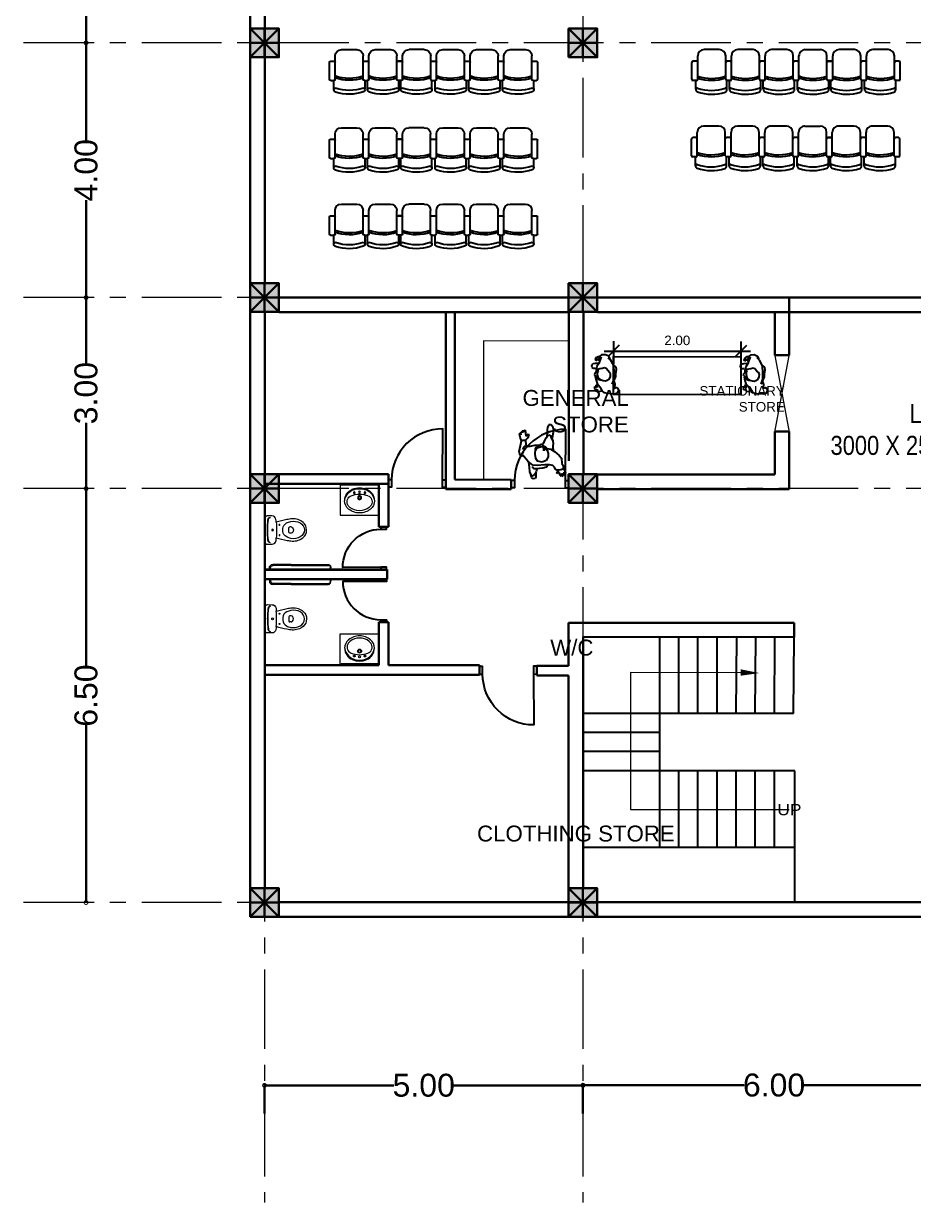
# Model space of a CAD drawing. Header units: metres. Extents: x 319894 to 3389272, y 120 to 6136017.
# Drawn here: x 321625.95 to 321639.92, y 3068002.74 to 3068021.26 of the extents above; entities that cross this region are included whole.
import ezdxf

# ---------------------------------------------------------------- set-up
doc = ezdxf.new("R2010")
doc.units = ezdxf.units.M
doc.header["$MEASUREMENT"] = 0
for name, pattern in [('CENTER', [2, 1.25, -0.25, 0.25, -0.25]), ('HIDDEN', [0.375, 0.25, -0.125]), ('RAYITAS', [0.375, 0.25, -0.125])]:
    doc.linetypes.add(name, pattern=pattern)
doc.layers.get('Defpoints').update_dxf_attribs({"color": 254})
for name, color, linetype in [('A-TEXT', 7, 'Continuous'), ('door_cad-block.com', 7, 'Continuous'), ('OP-MOB-MOVIL', 8, 'Continuous'), ('S-DIM', 7, 'Continuous'), ('steps', 23, 'Continuous'), ('TEXT', 255, 'Continuous')]:
    doc.layers.add(name, color=color, linetype=linetype)
for name, color, linetype, lineweight in [('a_MUEBLE ART', 4, 'Continuous', 5), ('centerline', 255, 'HIDDEN', 5), ('column', 50, 'Continuous', 30), ('Fixtures', 31, 'Continuous', 20), ('FURNITURE P 1 200', 255, 'Continuous', 13), ('hatch', 252, 'Continuous', 15), ('Stairs', 31, 'Continuous', 20), ('wall', 4, 'Continuous', 30)]:
    doc.layers.add(name, color=color, linetype=linetype, lineweight=lineweight)
doc.layers.add('L00', color=7, linetype='Continuous', lineweight=0, true_color=0x636363)
doc.layers.add('Stupa', color=2, linetype='Continuous', lineweight=13, plot=False)
doc.styles.add('Estilo_Generado_3', font='arial.ttf', dxfattribs={"width": 1.1})
doc.styles.get("Standard").update_dxf_attribs({"font": 'arial.ttf'})
doc.styles.add('TEXTS', font='swissl.ttf')
doc.dimstyles.new('DIMTEXT', dxfattribs={"dimscale": 0.4, "dimtxt": 0.9, "dimasz": 0.3, "dimexe": 0.05, "dimexo": 0.05, "dimgap": 0.05, "dimtad": 0, "dimzin": 1, "dimdsep": 46, "dimtxsty": 'TEXTS', "dimblk": 'DOTSMALL', "dimcen": 0.1, "dimclrd": 256, "dimclre": 6, "dimclrt": 3, "dimadec": 0, "dimazin": 0, "dimtfac": 0.15, "dimtix": 1, "dimtofl": 0, "dimtmove": 1, "dimatfit": 3, "dimldrblk": 'OPEN', "dimfxl": 1, "dimtolj": 1, "dimtzin": 0, "dimarcsym": 0})
doc.dimstyles.get("Standard").update_dxf_attribs({"dimtxt": 0.2, "dimasz": 0.18, "dimexe": 0.2, "dimexo": 0.2, "dimgap": 0.09, "dimtad": 1, "dimzin": 0, "dimdsep": 46, "dimtxsty": 'Standard', "dimblk": 'OBLIQUE', "dimcen": 0.09, "dimdle": 0.15, "dimclrt": 7, "dimadec": 0, "dimazin": 0, "dimtfac": 1, "dimtofl": 0, "dimtmove": 0, "dimatfit": 3, "dimfxl": 0.3, "dimfxlon": 1, "dimtfillclr": 2, "dimtolj": 1, "dimtzin": 0, "dimarcsym": 0})

# ---------------------------------------------------------------- blocks, each defined once
blk = doc.blocks.new('R87')
at = {"color": 0, "linetype": 'ByBlock'}
for p, q in [((-258, 779), (-289, 729)), ((-289, 729), (-275, 693)), ((-201, 798), (-258, 779)), ((-64, 789), (-201, 798)), ((20, 770), (-64, 789)), ((54, 748), (20, 770)), ((85, 686), (54, 748)), ((68, 748), (133, 755)), ((133, 755), (143, 738)), ((143, 738), (133, 724)), ((133, 724), (167, 722)), ((167, 722), (172, 712)), ((-275, 693), (-246, 674)), ((-246, 674), (-191, 690)), ((-191, 530), (-225, 450)), ((-205, 669), (-210, 604)), ((-210, 604), (-193, 546)), ((-191, 690), (-205, 669)), ((-191, 501), (-193, 369)), ((-155, 602), (-191, 501)), ((-96, 497), (-117, 448)), ((-50, 526), (-96, 497)), ((-16, 536), (-50, 526)), ((28, 528), (-16, 536)), ((52, 522), (28, 528)), ((91, 518), (52, 522)), ((129, 482), (80, 515)), ((95, 654), (85, 686)), ((130, 500), (91, 518)), ((121, 628), (95, 654)), ((155, 590), (121, 628)), ((169, 654), (129, 652)), ((129, 652), (141, 635)), ((143, 441), (129, 482)), ((156, 483), (130, 500)), ((141, 635), (169, 633)), ((172, 621), (148, 614)), ((174, 520), (155, 590)), ((168, 454), (156, 483)), ((172, 712), (165, 710)), ((165, 710), (201, 702)), ((203, 654), (169, 654)), ((169, 633), (172, 621)), ((189, 448), (174, 520)), ((201, 695), (189, 681)), ((189, 681), (208, 671)), ((201, 702), (201, 695)), ((208, 671), (203, 654)), ((-227, 381), (-239, 309)), ((-239, 309), (-232, 258)), ((-232, 258), (-186, 218)), ((-225, 450), (-227, 381)), ((-193, 369), (-186, 227)), ((-117, 448), (-122, 396)), ((-122, 396), (-101, 365)), ((-101, 365), (-73, 334)), ((-73, 334), (-33, 289)), ((-33, 289), (1, 274)), ((1, 274), (49, 285)), ((49, 285), (95, 295)), ((95, 295), (140, 303)), ((114, 182), (155, 246)), ((124, 333), (143, 359)), ((136, 328), (124, 333)), ((143, 316), (136, 328)), ((136, 302), (143, 316)), ((140, 303), (164, 326)), ((148, 390), (143, 441)), ((143, 359), (148, 390)), ((155, 246), (172, 328)), ((164, 326), (176, 356)), ((174, 441), (168, 454)), ((172, 328), (181, 378)), ((181, 433), (174, 441)), ((176, 356), (182, 376)), ((203, 422), (181, 433)), ((182, 376), (195, 391)), ((184, 285), (225, 287)), ((195, 391), (206, 399)), ((209, 409), (203, 422)), ((206, 399), (209, 409)), ((225, 287), (251, 266)), ((251, 266), (261, 237)), ((-186, 227), (-124, 112)), ((-124, 112), (-76, 67)), ((-116, 93), (-88, 38)), ((-88, 38), (-20, 7)), ((-20, 7), (59, 9)), ((59, 9), (97, 35)), ((66, 47), (114, 182)), ((126, 40), (90, 33)), ((97, 35), (114, 88)), ((124, 107), (105, 131)), ((114, 88), (124, 107)), ((148, 55), (126, 40)), ((129, 98), (148, 107)), ((193, 179), (131, 174)), ((148, 107), (153, 122)), ((150, 71), (148, 55)), ((172, 88), (150, 71)), ((153, 122), (177, 122)), ((157, 71), (181, 71)), ((189, 105), (172, 88)), ((181, 98), (174, 98)), ((177, 122), (189, 105)), ((181, 71), (181, 98)), ((229, 182), (193, 179)), ((251, 201), (229, 182)), ((261, 237), (251, 201))]:
    blk.add_line(p, q, dxfattribs=at)
blk = doc.blocks.new('_Oblique')
at = {"color": 0, "linetype": 'ByBlock', "lineweight": -2}
blk.add_line((-0.5, -0.5), (0.5, 0.5), dxfattribs=at)
blk = doc.blocks.new('*D839')
at = {"layer": 'Defpoints', "color": 0, "transparency": 16777216}
for p in [(321647.639, 3067899.756), (321649.639, 3067899.752), (321649.639, 3067899.401)]:
    blk.add_point(p, dxfattribs=at)
at = {"layer": 'S-DIM', "color": 0, "lineweight": -2, "transparency": 16777216}
for p, q in [((321647.639, 3067899.556), (321647.639, 3067899.201)), ((321649.639, 3067899.552), (321649.639, 3067899.201)), ((321647.489, 3067899.401), (321649.789, 3067899.401))]:
    blk.add_line(p, q, dxfattribs=at)
at = {"layer": 'S-DIM', "color": 0, "lineweight": -2, "transparency": 16777216, "xscale": 0.18, "yscale": 0.18, "zscale": 0.18, "rotation": 180}
blk.add_blockref('_Oblique', (321647.639, 3067899.401), dxfattribs=at)
at = {"layer": 'S-DIM', "color": 0, "lineweight": -2, "transparency": 16777216, "xscale": 0.18, "yscale": 0.18, "zscale": 0.18}
blk.add_blockref('_Oblique', (321649.639, 3067899.401), dxfattribs=at)
at = {"layer": 'S-DIM', "color": 7, "transparency": 16777216, "insert": (321648.639, 3067899.567), "char_height": 0.15, "attachment_point": 5}
blk.add_mtext('\\A1;2.00', dxfattribs=at)
blk = doc.blocks.new('*U950')
at = {"color": 0, "linetype": 'ByBlock', "ltscale": 10}
blk.add_lwpolyline([(-50, 0), (-50, 800, 0.414214), (-850, 0)], format="xyb", dxfattribs=at)
at = {"color": 0}
for points in [[(-900, 0), (-850, 0), (-850, -121), (-900, -121)], [(-50, 0), (0, 0), (0, -121), (-50, -121)]]:
    blk.add_lwpolyline(points, close=True, dxfattribs=at)
blk = doc.blocks.new('ca_ba_wc057')
at = {"layer": 'a_MUEBLE ART', "color": 8}
for p, q in [((0, -4), (-1.1, -4)), ((0, -4), (1.1, -4)), ((-4.8, -41.3), (-4.8, -39.3)), ((4.8, -41.3), (4.8, -39.3))]:
    blk.add_line(p, q, dxfattribs=at)
at = {"layer": 'a_MUEBLE ART'}
blk.add_lwpolyline([(-16.3, -34.8, -0.017322), (-12.2, -18, -0.007818), (-16.6, -17.5, -0.379899), (-22.2, -11.2), (-22.2, -4, -0.414214), (-18.2, 0), (0, 0), (18.2, 0, -0.414214), (22.2, -4), (22.2, -11.2, -0.379899), (16.6, -17.5, -0.007818), (12.2, -18, -0.017322), (16.3, -34.8, -0.034533), (17.5, -43, -0.180901), (11.8, -60.3, -0.210568), (0, -65.5, -0.210568), (-11.8, -60.3, -0.180901), (-17.5, -43, -0.034533)], format="xyb", close=True, dxfattribs=at)
at = {"layer": 'a_MUEBLE ART', "color": 8}
for centre, radius in [((0, -12.2), 1.35), ((0, -12.2), 1.35), ((-8, -23), 0.75), ((8, -23), 0.75)]:
    blk.add_circle(centre, radius, dxfattribs=at)
for centre, radius, start, end in [((-16, -8.9), 4, 96.2719, 180), ((-16, -9.6), 4, 96.2141, 169.7572), ((0, -154), 149.3, 90, 96.3306), ((0, -154), 150, 90, 96.2719), ((0, -154), 150, 83.7281, 90), ((0, -154), 149.3, 83.6694, 90), ((16, -8.9), 4, 0, 83.7281), ((16, -9.6), 4, 10.2428, 83.7859), ((-3.3, -39.3), 1.5, 96.6492, 180), ((-1.8, -41.3), 3, 180, 233.1301), ((0, -38.9), 6, 233.1301, 270), ((0, -67.6), 30, 90, 96.6492), ((0, -67.6), 30, 83.3508, 90), ((0, -38.9), 6, 270, 306.8699), ((3.3, -39.3), 1.5, 0, 83.3508), ((1.8, -41.3), 3, 306.8699, 0)]:
    blk.add_arc(centre, radius, start, end, dxfattribs=at)
at = {"layer": 'a_MUEBLE ART'}
for centre, radius, start, end in [((0, 121.9), 140.4, 264.9986, 270), ((0, 121.9), 140.4, 270, 275.0014), ((11.2, -45.8), 25, 152.5973, 168.3805), ((-0.7, -39.6), 11.6, 96.2419, 152.5973), ((0, -46), 18, 90, 96.2419), ((0, -46), 18, 83.7581, 90), ((0.7, -39.6), 11.6, 27.4027, 83.7581), ((-11.2, -45.8), 25, 11.6195, 27.4027), ((7.9, -45.1), 21.6, 168.3805, 209.1161), ((-7.9, -45.1), 21.6, 330.8839, 11.6195), ((0, -49.5), 12.6, 209.1161, 270), ((0, -49.5), 12.6, 270, 330.8839)]:
    blk.add_arc(centre, radius, start, end, dxfattribs=at)
blk = doc.blocks.new('WC')
at = {"layer": 'a_MUEBLE ART', "color": 8}
for p, q in [((321694.422, 3067998.033), (321693.847, 3067998.033)), ((321693.847, 3067998.012), (321693.847, 3067998.033)), ((321694.422, 3067998.011), (321694.422, 3067998.033))]:
    blk.add_line(p, q, dxfattribs=at)
at = {"layer": 'a_MUEBLE ART'}
blk.add_lwpolyline([(321693.834, 3067998.012), (321693.834, 3067998.504), (321694.439, 3067998.504), (321694.438, 3067998.011)], close=True, dxfattribs=at)
at = {"layer": 'a_MUEBLE ART', "color": 8, "linetype": 'RAYITAS'}
for centre in [(321694.053, 3067998.154), (321694.22, 3067998.154)]:
    blk.add_circle(centre, 0.0125, dxfattribs=at)
at = {"layer": 'a_MUEBLE ART', "color": 8}
for centre, radius in [((321694.136, 3067998.232), 0.0313), ((321694.136, 3067998.232), 0.0192), ((321694.136, 3067998.143), 0.0146)]:
    blk.add_circle(centre, radius, dxfattribs=at)
at = {"layer": 'a_MUEBLE ART'}
for centre, radius, start, end in [((321694.116, 3067998.308), 0.215, 187.4772, 187.4772), ((321694.157, 3067998.308), 0.215, 352.4866, 352.4866), ((321694.069, 3067998.28), 0.167, 129.0648, 179.9819), ((321694.041, 3067998.295), 0.101, 152.9129, 249.6234), ((321694.069, 3067998.28), 0.134, 129.0648, 152.9129), ((321694.136, 3067998.198), 0.273, 89.9819, 129.0648), ((321694.136, 3067998.198), 0.24, 89.9819, 129.0648), ((321694.136, 3067998.198), 0.273, 50.899, 89.9819), ((321694.136, 3067998.198), 0.24, 50.899, 89.9819), ((321694.232, 3067998.295), 0.101, 290.3404, 27.0509), ((321694.203, 3067998.28), 0.134, 27.0509, 50.899), ((321694.203, 3067998.28), 0.167, 359.9819, 50.899), ((321694.099, 3067998.28), 0.196, 179.9819, 247.2675), ((321694.116, 3067998.308), 0.215, 190.9787, 247.8026), ((321694.136, 3067998.552), 0.376, 249.6234, 269.9819), ((321694.136, 3067998.552), 0.376, 269.9819, 290.3404), ((321694.157, 3067998.308), 0.215, 292.1612, 348.9852), ((321694.174, 3067998.28), 0.196, 292.6963, 359.9819), ((321694.136, 3067998.37), 0.294, 247.2675, 269.9819), ((321694.136, 3067998.37), 0.28, 248.7287, 269.9819), ((321694.136, 3067998.37), 0.28, 269.9819, 291.2352), ((321694.136, 3067998.37), 0.294, 269.9819, 292.6963)]:
    blk.add_arc(centre, radius, start, end, dxfattribs=at)
at = {"layer": 'FURNITURE P 1 200'}
for p, q in [((321692.748, 3067999.362), (321692.71, 3067999.362)), ((321692.71, 3067999.362), (321692.71, 3067999.357)), ((321692.71, 3067999.357), (321692.748, 3067999.357)), ((321692.72, 3067999.357), (321692.72, 3067999.334)), ((321692.738, 3067999.357), (321692.739, 3067999.334)), ((321692.748, 3067999.357), (321692.748, 3067999.362)), ((321693.063, 3067999.296), (321692.776, 3067999.297)), ((321693.063, 3067999.278), (321692.776, 3067999.278)), ((321693.063, 3067999.296), (321693.65, 3067999.297)), ((321693.063, 3067999.278), (321693.65, 3067999.278)), ((321693.676, 3067999.357), (321693.676, 3067999.334)), ((321693.678, 3067999.362), (321693.685, 3067999.362)), ((321693.678, 3067999.357), (321693.678, 3067999.362)), ((321693.685, 3067999.357), (321693.678, 3067999.357)), ((321693.685, 3067999.362), (321693.685, 3067999.357)), ((321693.687, 3067999.357), (321693.687, 3067999.334))]:
    blk.add_line(p, q, dxfattribs=at)
for centre, radius, start, end in [((321692.776, 3067999.334), 0.0561, 180.1975, 270.1975), ((321692.776, 3067999.334), 0.0374, 180.1975, 270.1975), ((321693.65, 3067999.334), 0.0374, 269.8025, 359.8025), ((321693.644, 3067999.315), 0.0372, 278.801, 30.8499)]:
    blk.add_arc(centre, radius, start, end, dxfattribs=at)
at = {"layer": 'wall'}
for p, q in [((321694.569, 3067999.512), (321692.649, 3067999.512)), ((321694.569, 3067999.512), (321694.569, 3067999.362)), ((321692.649, 3067999.439), (321692.649, 3067998.012)), ((321692.649, 3067999.362), (321694.569, 3067999.362)), ((321694.439, 3067998.689), (321694.589, 3067998.689)), ((321694.439, 3067998.689), (321694.439, 3067998.011)), ((321694.589, 3067998.689), (321694.589, 3067998.011)), ((321692.649, 3067998.012), (321694.439, 3067998.012))]:
    blk.add_line(p, q, dxfattribs=at)
at = {"xscale": 0.009999999999999998, "yscale": 0.009999999999999998, "zscale": 0.009999999999999998, "rotation": 89.75130497680318}
blk.add_blockref('ca_ba_wc057', (321692.649, 3067998.74), dxfattribs=at)
at = {"layer": 'door_cad-block.com', "xscale": 0.0007481485115570036, "yscale": 0.0007481485115570036, "zscale": 0.0007481485115570036, "rotation": 89.75130448807185}
blk.add_blockref('*U950', (321694.471, 3067999.362), dxfattribs=at)
blk = doc.blocks.new('R94')
at = {"color": 0, "linetype": 'ByBlock'}
for p, q in [((-390, 974), (-401, 963)), ((-401, 963), (-374, 941)), ((-331, 955), (-390, 974)), ((-458, 914), (-467, 898)), ((-467, 898), (-401, 887)), ((-393, 917), (-458, 914)), ((-401, 887), (-448, 882)), ((-448, 882), (-448, 865)), ((-448, 865), (-385, 852)), ((-431, 947), (-442, 933)), ((-442, 933), (-393, 917)), ((-374, 941), (-431, 947)), ((-380, 833), (-401, 814)), ((-401, 814), (-396, 797)), ((-396, 797), (-366, 803)), ((-385, 852), (-380, 833)), ((-366, 803), (-328, 835)), ((-328, 835), (-336, 797)), ((-336, 797), (-317, 770)), ((-306, 922), (-331, 955)), ((-325, 835), (-323, 879)), ((-323, 879), (-306, 920)), ((-317, 770), (-274, 746)), ((-238, 928), (-306, 922)), ((-274, 746), (-241, 716)), ((-195, 895), (-238, 928)), ((-92, 890), (-195, 895)), ((-37, 846), (-92, 890)), ((44, 746), (-37, 846)), ((93, 673), (44, 746)), ((148, 713), (63, 724)), ((300, 702), (474, 732)), ((474, 732), (536, 719)), ((-295, 512), (-298, 439)), ((-274, 586), (-295, 512)), ((-233, 621), (-274, 586)), ((-241, 716), (-227, 645)), ((-227, 550), (-241, 393)), ((-227, 645), (-227, 550)), ((-140, 579), (-169, 499)), ((-169, 499), (-150, 400)), ((-59, 616), (-140, 579)), ((6, 616), (-59, 616)), ((77, 602), (6, 616)), ((93, 537), (62, 534)), ((62, 534), (107, 529)), ((70, 599), (104, 575)), ((141, 568), (77, 602)), ((107, 599), (93, 673)), ((107, 550), (93, 537)), ((104, 575), (107, 550)), ((107, 529), (137, 515)), ((137, 515), (145, 491)), ((145, 491), (137, 461)), ((167, 508), (141, 568)), ((172, 711), (148, 713)), ((192, 500), (167, 508)), ((196, 719), (172, 711)), ((206, 485), (192, 500)), ((273, 713), (196, 719)), ((196, 507), (199, 518)), ((196, 467), (206, 485)), ((199, 518), (259, 545)), ((259, 545), (327, 575)), ((324, 683), (273, 713)), ((370, 664), (324, 683)), ((327, 575), (362, 607)), ((427, 602), (357, 591)), ((362, 607), (384, 632)), ((384, 632), (370, 664)), ((487, 599), (427, 602)), ((542, 607), (487, 599)), ((536, 719), (588, 681)), ((588, 632), (542, 607)), ((588, 681), (588, 632)), ((-502, 352), (-510, 314)), ((-510, 314), (-486, 279)), ((-469, 369), (-502, 352)), ((-486, 279), (-428, 263)), ((-390, 366), (-469, 369)), ((-418, 344), (-456, 312)), ((-456, 312), (-431, 271)), ((-431, 271), (-371, 246)), ((-369, 374), (-418, 344)), ((-371, 246), (-276, 241)), ((-306, 390), (-369, 374)), ((-298, 439), (-306, 385)), ((-306, 385), (-306, 325)), ((-306, 325), (-265, 292)), ((-276, 241), (-170, 225)), ((-241, 393), (-230, 306)), ((-230, 306), (-149, 203)), ((-150, 400), (-98, 365)), ((-98, 365), (-5, 352)), ((-5, 352), (99, 363)), ((107, 379), (77, 363)), ((99, 363), (151, 391)), ((123, 417), (107, 379)), ((137, 461), (123, 417)), ((151, 391), (162, 437)), ((158, 249), (175, 344)), ((158, 173), (158, 249)), ((162, 437), (168, 454)), ((168, 454), (196, 467)), ((175, 344), (184, 454)), ((-149, 203), (-29, 105)), ((-51, 111), (-32, 51)), ((-29, 105), (-51, 111)), ((-32, 51), (47, 29)), ((47, 29), (169, 56)), ((148, 130), (90, 94)), ((158, 176), (148, 130)), ((251, 159), (158, 173)), ((169, 56), (264, 78)), ((281, 157), (251, 159)), ((256, 75), (278, 102)), ((264, 78), (338, 51)), ((278, 102), (281, 149)), ((327, 203), (281, 157)), ((395, 227), (327, 203)), ((338, 51), (406, 37)), ((359, 165), (376, 181)), ((479, 151), (359, 165)), ((376, 181), (408, 208)), ((387, 64), (444, 70)), ((422, 56), (387, 64)), ((408, 208), (395, 227)), ((406, 37), (422, 56)), ((430, 92), (471, 97)), ((449, 89), (430, 92)), ((441, 127), (479, 135)), ((476, 119), (441, 127)), ((444, 70), (449, 89)), ((471, 97), (476, 119)), ((479, 135), (479, 151))]:
    blk.add_line(p, q, dxfattribs=at)
blk = doc.blocks.new('_DotSmall')
at = {"color": 0, "linetype": 'ByBlock', "const_width": 0.5}
blk.add_lwpolyline([(-0.0625, 0, 1), (0.0625, 0, 1)], format="xyb", close=True, dxfattribs=at)
blk = doc.blocks.new('*D893')
at = {"layer": 'Defpoints', "color": 0, "transparency": 16777216}
for p in [(322186.948, 3068077.066), (322186.948, 3068073.066), (322186.948, 3068073.066)]:
    blk.add_point(p, dxfattribs=at)
at = {"layer": 'S-DIM', "lineweight": -2, "transparency": 16777216}
for p, q in [((322186.948, 3068077.066), (322186.948, 3068075.534)), ((322186.948, 3068073.066), (322186.948, 3068074.598))]:
    blk.add_line(p, q, dxfattribs=at)
at = {"layer": 'S-DIM', "color": 6, "lineweight": -2, "transparency": 16777216}
for p, q in [((322186.968, 3068077.066), (322186.968, 3068077.066)), ((322186.968, 3068073.066), (322186.968, 3068073.066))]:
    blk.add_line(p, q, dxfattribs=at)
at = {"layer": 'S-DIM', "lineweight": -2, "transparency": 16777216, "xscale": 0.12, "yscale": 0.12, "zscale": 0.12}
for p, rotation in [((322186.948, 3068077.066), 90), ((322186.948, 3068073.066), 270)]:
    blk.add_blockref('_DotSmall', p, dxfattribs=dict(at, rotation=rotation))
at = {"layer": 'S-DIM', "color": 3, "transparency": 16777216, "insert": (322186.948, 3068075.066), "char_height": 0.36, "attachment_point": 5, "rotation": 90, "style": 'TEXTS'}
blk.add_mtext('\\A1;4.00', dxfattribs=at)
blk = doc.blocks.new('_Open')
at = {"color": 0, "linetype": 'ByBlock', "lineweight": -2}
for p, q in [((-1, 0.17), (0, 0)), ((-1, -0.17), (0, 0)), ((0, 0), (-1, 0))]:
    blk.add_line(p, q, dxfattribs=at)
blk = doc.blocks.new('*D894')
at = {"layer": 'Defpoints', "color": 0, "transparency": 16777216}
for p in [(322186.948, 3068073.066), (322186.948, 3068069.066), (322186.948, 3068069.066)]:
    blk.add_point(p, dxfattribs=at)
at = {"layer": 'S-DIM', "lineweight": -2, "transparency": 16777216}
for p, q in [((322186.948, 3068073.066), (322186.948, 3068071.534)), ((322186.948, 3068069.066), (322186.948, 3068070.598))]:
    blk.add_line(p, q, dxfattribs=at)
at = {"layer": 'S-DIM', "color": 6, "lineweight": -2, "transparency": 16777216}
for p, q in [((322186.968, 3068073.066), (322186.968, 3068073.066)), ((322186.968, 3068069.066), (322186.968, 3068069.066))]:
    blk.add_line(p, q, dxfattribs=at)
at = {"layer": 'S-DIM', "lineweight": -2, "transparency": 16777216, "xscale": 0.12, "yscale": 0.12, "zscale": 0.12}
for p, rotation in [((322186.948, 3068073.066), 90), ((322186.948, 3068069.066), 270)]:
    blk.add_blockref('_DotSmall', p, dxfattribs=dict(at, rotation=rotation))
at = {"layer": 'S-DIM', "color": 3, "transparency": 16777216, "insert": (322186.948, 3068071.066), "char_height": 0.36, "attachment_point": 5, "rotation": 90, "style": 'TEXTS'}
blk.add_mtext('\\A1;4.00', dxfattribs=at)
blk = doc.blocks.new('*D895')
at = {"layer": 'Defpoints', "color": 0, "transparency": 16777216}
for p in [(322186.948, 3068069.066), (322186.948, 3068066.066), (322186.948, 3068066.066)]:
    blk.add_point(p, dxfattribs=at)
at = {"layer": 'S-DIM', "lineweight": -2, "transparency": 16777216}
for p, q in [((322186.948, 3068069.066), (322186.948, 3068068.034)), ((322186.948, 3068066.066), (322186.948, 3068067.097))]:
    blk.add_line(p, q, dxfattribs=at)
at = {"layer": 'S-DIM', "color": 6, "lineweight": -2, "transparency": 16777216}
for p, q in [((322186.968, 3068069.066), (322186.968, 3068069.066)), ((322186.968, 3068066.066), (322186.968, 3068066.066))]:
    blk.add_line(p, q, dxfattribs=at)
at = {"layer": 'S-DIM', "lineweight": -2, "transparency": 16777216, "xscale": 0.12, "yscale": 0.12, "zscale": 0.12}
for p, rotation in [((322186.948, 3068069.066), 90), ((322186.948, 3068066.066), 270)]:
    blk.add_blockref('_DotSmall', p, dxfattribs=dict(at, rotation=rotation))
at = {"layer": 'S-DIM', "color": 3, "transparency": 16777216, "insert": (322186.948, 3068067.566), "char_height": 0.36, "attachment_point": 5, "rotation": 90, "style": 'TEXTS'}
blk.add_mtext('\\A1;3.00', dxfattribs=at)
blk = doc.blocks.new('*D896')
at = {"layer": 'Defpoints', "color": 0, "transparency": 16777216}
for p in [(322186.948, 3068066.066), (322186.948, 3068059.566), (322186.948, 3068059.566)]:
    blk.add_point(p, dxfattribs=at)
at = {"layer": 'S-DIM', "lineweight": -2, "transparency": 16777216}
for p, q in [((322186.948, 3068066.066), (322186.948, 3068063.283)), ((322186.948, 3068059.566), (322186.948, 3068062.349))]:
    blk.add_line(p, q, dxfattribs=at)
at = {"layer": 'S-DIM', "color": 6, "lineweight": -2, "transparency": 16777216}
for p, q in [((322186.968, 3068066.066), (322186.968, 3068066.066)), ((322186.968, 3068059.566), (322186.968, 3068059.566))]:
    blk.add_line(p, q, dxfattribs=at)
at = {"layer": 'S-DIM', "lineweight": -2, "transparency": 16777216, "xscale": 0.12, "yscale": 0.12, "zscale": 0.12}
for p, rotation in [((322186.948, 3068066.066), 90), ((322186.948, 3068059.566), 270)]:
    blk.add_blockref('_DotSmall', p, dxfattribs=dict(at, rotation=rotation))
at = {"layer": 'S-DIM', "color": 3, "transparency": 16777216, "insert": (322186.948, 3068062.816), "char_height": 0.36, "attachment_point": 5, "rotation": 90, "style": 'TEXTS'}
blk.add_mtext('\\A1;6.50', dxfattribs=at)
blk = doc.blocks.new('*D897')
at = {"layer": 'Defpoints', "color": 0, "transparency": 16777216}
for p in [(322194.75, 3068056.695), (322189.75, 3068056.233), (322194.75, 3068056.233)]:
    blk.add_point(p, dxfattribs=at)
at = {"layer": 'S-DIM', "color": 6, "lineweight": -2, "transparency": 16777216}
for p, q in [((322189.75, 3068056.253), (322189.75, 3068056.715)), ((322194.75, 3068056.253), (322194.75, 3068056.715))]:
    blk.add_line(p, q, dxfattribs=at)
at = {"layer": 'S-DIM', "lineweight": -2, "transparency": 16777216}
for p, q in [((322189.75, 3068056.695), (322191.782, 3068056.695)), ((322194.75, 3068056.695), (322192.718, 3068056.695))]:
    blk.add_line(p, q, dxfattribs=at)
at = {"layer": 'S-DIM', "lineweight": -2, "transparency": 16777216, "xscale": 0.12, "yscale": 0.12, "zscale": 0.12, "rotation": 180}
blk.add_blockref('_DotSmall', (322189.75, 3068056.695), dxfattribs=at)
at = {"layer": 'S-DIM', "lineweight": -2, "transparency": 16777216, "xscale": 0.12, "yscale": 0.12, "zscale": 0.12}
blk.add_blockref('_DotSmall', (322194.75, 3068056.695), dxfattribs=at)
at = {"layer": 'S-DIM', "color": 3, "transparency": 16777216, "insert": (322192.25, 3068056.695), "char_height": 0.36, "attachment_point": 5, "style": 'TEXTS'}
blk.add_mtext('\\A1;5.00', dxfattribs=at)
blk = doc.blocks.new('*D901')
at = {"layer": 'Defpoints', "color": 0, "transparency": 16777216}
for p in [(322200.75, 3068056.698), (322200.75, 3068056.698), (322194.75, 3068056.233)]:
    blk.add_point(p, dxfattribs=at)
at = {"layer": 'S-DIM', "color": 6, "lineweight": -2, "transparency": 16777216}
blk.add_line((322194.75, 3068056.253), (322194.75, 3068056.718), dxfattribs=at)
at = {"layer": 'S-DIM', "lineweight": -2, "transparency": 16777216}
for p, q in [((322194.75, 3068056.698), (322197.283, 3068056.698)), ((322200.75, 3068056.698), (322198.217, 3068056.698))]:
    blk.add_line(p, q, dxfattribs=at)
at = {"layer": 'S-DIM', "lineweight": -2, "transparency": 16777216, "xscale": 0.12, "yscale": 0.12, "zscale": 0.12, "rotation": 180}
blk.add_blockref('_DotSmall', (322194.75, 3068056.698), dxfattribs=at)
at = {"layer": 'S-DIM', "lineweight": -2, "transparency": 16777216, "xscale": 0.12, "yscale": 0.12, "zscale": 0.12}
blk.add_blockref('_DotSmall', (322200.75, 3068056.698), dxfattribs=at)
at = {"layer": 'S-DIM', "color": 3, "transparency": 16777216, "insert": (322197.75, 3068056.698), "char_height": 0.36, "attachment_point": 5, "style": 'TEXTS'}
blk.add_mtext('\\A1;6.00', dxfattribs=at)
blk = doc.blocks.new('column')
at = {"layer": 'hatch'}
h = blk.add_hatch(color=256, dxfattribs=at)
h.dxf.hatch_style = 1
h.paths.add_polyline_path([(0, 0), (0.45, 0), (0.45, 0.45), (0, 0.45)])
at = {"layer": 'column'}
for p, q in [((0, 0.45), (0.45, 0)), ((0, 0), (0.45, 0.45)), ((0.225, 0.45), (0.225, 0)), ((0, 0.225), (0.45, 0.225))]:
    blk.add_line(p, q, dxfattribs=at)
blk.add_lwpolyline([(0, 0), (0.45, 0), (0.45, 0.45), (0, 0.45)], close=True, dxfattribs=at)
blk = doc.blocks.new('DF')
at = {"layer": 'OP-MOB-MOVIL'}
for p, q in [((11746.114, 5379.939), (11746.114, 5379.675)), ((11746.134, 5379.959), (11746.184, 5379.959)), ((11746.184, 5380.101), (11746.184, 5380.097)), ((11746.184, 5380.101), (11746.184, 5379.959)), ((11746.204, 5379.939), (11746.204, 5379.675)), ((11746.644, 5379.939), (11746.644, 5379.675)), ((11746.664, 5379.959), (11746.714, 5379.959)), ((11746.674, 5380.096), (11746.674, 5379.959)), ((11746.714, 5380.101), (11746.714, 5380.097)), ((11746.714, 5380.101), (11746.714, 5379.959)), ((11746.734, 5379.939), (11746.734, 5379.675)), ((11747.174, 5379.939), (11747.174, 5379.675)), ((11747.174, 5379.939), (11747.174, 5379.675)), ((11747.194, 5379.959), (11747.244, 5379.959)), ((11747.244, 5379.959), (11747.194, 5379.959)), ((11747.204, 5380.096), (11747.204, 5379.959)), ((11747.234, 5380.096), (11747.234, 5379.959)), ((11747.264, 5379.939), (11747.264, 5379.675)), ((11747.264, 5379.939), (11747.264, 5379.675)), ((11747.704, 5379.939), (11747.704, 5379.675)), ((11747.724, 5380.101), (11747.724, 5379.959)), ((11747.724, 5380.101), (11747.724, 5380.097)), ((11747.724, 5379.959), (11747.774, 5379.959)), ((11747.774, 5380.101), (11747.774, 5379.959)), ((11747.774, 5380.101), (11747.774, 5380.097)), ((11747.794, 5379.939), (11747.794, 5379.675)), ((11748.234, 5379.939), (11748.234, 5379.675)), ((11748.234, 5379.939), (11748.234, 5379.675)), ((11748.234, 5379.939), (11748.234, 5379.675)), ((11748.254, 5379.959), (11748.304, 5379.959)), ((11748.264, 5380.096), (11748.264, 5379.959)), ((11748.324, 5379.939), (11748.324, 5379.675)), ((11746.134, 5379.655), (11746.184, 5379.655)), ((11746.204, 5379.675), (11746.204, 5379.573)), ((11746.644, 5379.675), (11746.644, 5379.573)), ((11746.664, 5379.655), (11746.714, 5379.655)), ((11746.734, 5379.675), (11746.734, 5379.573)), ((11747.174, 5379.675), (11747.174, 5379.573)), ((11747.194, 5379.655), (11747.244, 5379.655)), ((11747.244, 5379.655), (11747.194, 5379.655)), ((11747.264, 5379.675), (11747.264, 5379.573)), ((11747.704, 5379.675), (11747.704, 5379.573)), ((11747.704, 5379.675), (11747.704, 5379.573)), ((11747.724, 5379.655), (11747.774, 5379.655)), ((11747.794, 5379.675), (11747.794, 5379.573)), ((11748.234, 5379.675), (11748.234, 5379.573)), ((11748.254, 5379.655), (11748.304, 5379.655)), ((11746.304, 5379.473), (11746.544, 5379.473)), ((11746.834, 5379.473), (11747.074, 5379.473)), ((11747.604, 5379.473), (11747.364, 5379.473)), ((11747.894, 5379.473), (11748.134, 5379.473))]:
    blk.add_line(p, q, dxfattribs=at)
for centre, radius, start, end in [((11746.224, 5380.101), 0.04, 108.1636, 180), ((11746.427, 5379.441), 0.673, 70.8939, 108.8226), ((11746.423, 5379.499), 0.674, 70.6024, 108.2712), ((11746.634, 5380.097), 0.04, 0, 71.8364), ((11746.754, 5380.101), 0.04, 108.1636, 180), ((11746.957, 5379.441), 0.673, 70.8939, 108.8226), ((11746.953, 5379.499), 0.674, 70.6024, 108.2712), ((11747.164, 5380.097), 0.04, 0, 71.8364), ((11747.274, 5380.097), 0.04, 108.1636, 180), ((11747.48, 5379.441), 0.673, 71.1774, 109.1061), ((11747.485, 5379.499), 0.674, 71.7288, 109.3976), ((11747.684, 5380.101), 0.04, 0, 71.8364), ((11747.814, 5380.101), 0.04, 108.1636, 180), ((11748.017, 5379.441), 0.673, 70.8939, 108.8226), ((11748.013, 5379.499), 0.674, 70.6024, 108.2712), ((11748.224, 5380.097), 0.04, 0, 71.8364), ((11746.134, 5379.939), 0.02, 90, 180), ((11746.204, 5380.097), 0.02, 180, 288.7061), ((11746.184, 5379.939), 0.02, 360, 90), ((11746.429, 5379.273), 0.682, 71.612, 109.2763), ((11746.664, 5379.939), 0.02, 90, 180), ((11746.654, 5380.096), 0.02, 252.154, 0), ((11746.734, 5380.097), 0.02, 180, 288.7061), ((11746.714, 5379.939), 0.02, 0, 90), ((11746.959, 5379.273), 0.682, 71.612, 109.2763), ((11747.194, 5379.939), 0.02, 90, 180), ((11747.194, 5379.939), 0.02, 90, 180), ((11747.184, 5380.096), 0.02, 252.154, 0), ((11747.254, 5380.096), 0.02, 180, 287.846), ((11747.244, 5379.939), 0.02, 0, 90), ((11747.244, 5379.939), 0.02, 0, 90), ((11747.479, 5379.273), 0.682, 70.7237, 108.388), ((11747.704, 5380.097), 0.02, 251.2939, 0), ((11747.724, 5379.939), 0.02, 90, 180), ((11747.794, 5380.097), 0.02, 180, 288.7061), ((11747.774, 5379.939), 0.02, 0, 90), ((11748.019, 5379.273), 0.682, 71.612, 109.2763), ((11748.254, 5379.939), 0.02, 90, 180), ((11748.244, 5380.096), 0.02, 252.154, 0), ((11748.304, 5379.939), 0.02, 0, 90), ((11746.429, 5379.243), 0.682, 71.612, 109.2763), ((11746.959, 5379.243), 0.682, 71.612, 109.2763), ((11747.479, 5379.243), 0.682, 70.7237, 108.388), ((11748.019, 5379.243), 0.682, 71.612, 109.2763), ((11746.134, 5379.675), 0.02, 180, 270), ((11746.184, 5379.675), 0.02, 270, 360), ((11746.304, 5379.573), 0.1, 180, 270), ((11746.544, 5379.573), 0.1, 270, 0), ((11746.664, 5379.675), 0.02, 180, 270), ((11746.714, 5379.675), 0.02, 270, 360), ((11746.834, 5379.573), 0.1, 180, 270), ((11747.074, 5379.573), 0.1, 270, 0), ((11747.194, 5379.675), 0.02, 180, 270), ((11747.194, 5379.675), 0.02, 180, 270), ((11747.244, 5379.675), 0.02, 270, 360), ((11747.244, 5379.675), 0.02, 270, 0), ((11747.364, 5379.573), 0.1, 180, 270), ((11747.604, 5379.573), 0.1, 270, 0), ((11747.724, 5379.675), 0.02, 180, 270), ((11747.774, 5379.675), 0.02, 270, 360), ((11747.894, 5379.573), 0.1, 180, 270), ((11748.134, 5379.573), 0.1, 270, 0), ((11748.254, 5379.675), 0.02, 180, 270), ((11748.304, 5379.675), 0.02, 270, 360)]:
    blk.add_arc(centre, radius, start, end, dxfattribs=at)
blk = doc.blocks.new('s1')
at = {"layer": 'OP-MOB-MOVIL'}
for p, q in [((1246.424, -858.104), (1246.424, -858.002)), ((1246.764, -857.902), (1246.524, -857.902)), ((1246.864, -858.104), (1246.864, -858.002)), ((1246.334, -858.368), (1246.334, -858.104)), ((1246.404, -858.084), (1246.354, -858.084)), ((1246.424, -858.368), (1246.424, -858.104)), ((1246.864, -858.368), (1246.864, -858.104)), ((1246.934, -858.084), (1246.884, -858.084)), ((1246.954, -858.368), (1246.954, -858.104)), ((1246.404, -858.388), (1246.354, -858.388)), ((1246.394, -858.525), (1246.394, -858.388)), ((1246.884, -858.53), (1246.884, -858.388)), ((1246.934, -858.388), (1246.884, -858.388)), ((1246.884, -858.53), (1246.884, -858.526))]:
    blk.add_line(p, q, dxfattribs=at)
for centre, radius, start, end in [((1246.524, -858.002), 0.1, 90, 180), ((1246.764, -858.002), 0.1, 0, 90), ((1246.354, -858.104), 0.02, 90, 180), ((1246.404, -858.104), 0.02, 0, 90), ((1246.884, -858.104), 0.02, 90, 180), ((1246.934, -858.104), 0.02, 0, 90), ((1246.354, -858.368), 0.02, 180, 270), ((1246.404, -858.368), 0.02, 270, 0), ((1246.639, -857.672), 0.682, 251.612, 289.2763), ((1246.639, -857.702), 0.682, 251.612, 289.2763), ((1246.884, -858.368), 0.02, 180, 270), ((1246.934, -858.368), 0.02, 270, 0), ((1246.414, -858.525), 0.02, 72.154, 180), ((1246.434, -858.526), 0.04, 180, 251.8364), ((1246.641, -857.87), 0.673, 250.8939, 288.8226), ((1246.645, -857.928), 0.674, 250.6024, 288.2712), ((1246.844, -858.53), 0.04, 288.1636, 0), ((1246.864, -858.526), 0.02, 0, 108.7061)]:
    blk.add_arc(centre, radius, start, end, dxfattribs=at)
blk = doc.blocks.new('STRE')
at = {"layer": 'steps'}
blk.add_lwpolyline([(321649.639, 3067899.312), (321649.639, 3067898.712), (321647.639, 3067898.717), (321647.639, 3067899.317)], close=True, dxfattribs=at)
at = {"xscale": 0.0007747039203470117, "yscale": 0.0007747039203470117, "zscale": 0.0007747039203470117, "rotation": 180.3259778437039}
for p in [(321647.496, 3067899.348), (321649.832, 3067899.344)]:
    blk.add_blockref('R87', p, dxfattribs=at)
at = {"layer": 'S-DIM'}
dim = blk.add_linear_dim(base=(321649.639, 3067899.401), p1=(321647.639, 3067899.756), p2=(321649.639, 3067899.752), dimstyle='Standard', dxfattribs=at)
dim.commit()
dim.dimension.update_dxf_attribs({"geometry": '*D839', "text_midpoint": (321648.639, 3067899.567)})
blk = doc.blocks.new('FINAL GRIDTOP FLOOR')
at = {"layer": 'centerline', "linetype": 'CENTER'}
for p, q in [((322189.75, 3068092.516), (322189.75, 3068054.857)), ((322194.75, 3068092.516), (322194.75, 3068054.857)), ((322233.073, 3068073.066), (322185.967, 3068073.066)), ((322233.073, 3068069.066), (322185.967, 3068069.066)), ((322233.073, 3068069.066), (322185.967, 3068069.066)), ((322233.073, 3068066.066), (322185.967, 3068066.066)), ((322233.073, 3068066.066), (322185.967, 3068066.066)), ((322233.073, 3068059.566), (322185.967, 3068059.566))]:
    blk.add_line(p, q, dxfattribs=at)
at = {"layer": 'wall'}
for p in [(322189.525, 3068072.841), (322194.525, 3068072.841), (322189.525, 3068068.841), (322194.525, 3068068.841), (322189.525, 3068065.841), (322194.525, 3068065.841), (322189.525, 3068059.341), (322194.525, 3068059.341)]:
    blk.add_blockref('column', p, dxfattribs=at)
at = {"layer": 'S-DIM'}
for base, p1, p2, picture, middle in [((322186.948, 3068073.066), (322186.948, 3068077.066), (322186.948, 3068073.066), '*D893', (322186.948, 3068075.066)), ((322186.948, 3068069.066), (322186.948, 3068073.066), (322186.948, 3068069.066), '*D894', (322186.948, 3068071.066)), ((322186.948, 3068066.066), (322186.948, 3068069.066), (322186.948, 3068066.066), '*D895', (322186.948, 3068067.566)), ((322186.948, 3068059.566), (322186.948, 3068066.066), (322186.948, 3068059.566), '*D896', (322186.948, 3068062.816))]:
    dim = blk.add_linear_dim(base=base, p1=p1, p2=p2, angle=90, dimstyle='DIMTEXT', dxfattribs=at)
    dim.commit()
    dim.dimension.update_dxf_attribs({"geometry": picture, "text_midpoint": middle})
for base, p1, p2, picture, middle in [((322194.75, 3068056.695), (322189.75, 3068056.233), (322194.75, 3068056.233), '*D897', (322192.25, 3068056.695)), ((322200.75, 3068056.698), (322194.75, 3068056.233), (322200.75, 3068056.698), '*D901', (322197.75, 3068056.698))]:
    dim = blk.add_linear_dim(base=base, p1=p1, p2=p2, dimstyle='DIMTEXT', dxfattribs=at)
    dim.commit()
    dim.dimension.update_dxf_attribs({"geometry": picture, "text_midpoint": middle})

msp = doc.modelspace()

# ---------------------------------------------------------------- linework, layer by layer
at = {"layer": 'centerline', "linetype": 'CENTER'}
msp.add_line((321629.734, 3068016.229), (321629.734, 3068016.011), dxfattribs=at)
at = {"layer": 'Defpoints'}
msp.add_lwpolyline([(321632.509, 3068007.459), (321629.959, 3068007.459)], dxfattribs=at)
at = {"layer": 'Fixtures'}
for p, q in [((321634.514, 3068016.272), (321633.172, 3068016.274)), ((321633.172, 3068016.274), (321633.172, 3068014.095))]:
    msp.add_line(p, q, dxfattribs=at)
at = {"layer": 'Stairs'}
for p, q in [((321637.971, 3068016.069), (321637.742, 3068014.842)), ((321637.742, 3068016.069), (321637.972, 3068014.842)), ((321635.481, 3068011.074), (321637.209, 3068011.066)), ((321635.481, 3068011.074), (321635.481, 3068008.917)), ((321635.481, 3068008.917), (321637.969, 3068008.917))]:
    msp.add_line(p, q, dxfattribs=at)
msp.add_lwpolyline([(321637.502, 3068011.058, 0, 0.102, 0), (321637.209, 3068011.066, 0.102, 0.102, 0)], format="xyseb", dxfattribs=at)
at = {"layer": 'steps'}
for p, q in [((321635.939, 3068010.424), (321635.939, 3068011.624)), ((321636.239, 3068010.424), (321636.239, 3068011.624)), ((321636.539, 3068010.424), (321636.539, 3068011.624)), ((321636.839, 3068010.424), (321636.839, 3068011.624)), ((321637.139, 3068010.424), (321637.149, 3068011.624)), ((321637.439, 3068010.424), (321637.449, 3068011.624)), ((321637.739, 3068010.424), (321637.749, 3068011.624)), ((321638.039, 3068010.424), (321638.049, 3068011.621)), ((321638.039, 3068010.424), (321634.739, 3068010.424)), ((321635.939, 3068008.324), (321635.939, 3068010.424)), ((321635.939, 3068010.124), (321634.739, 3068010.124)), ((321635.939, 3068009.824), (321634.739, 3068009.824)), ((321635.939, 3068009.524), (321634.739, 3068009.524)), ((321638.062, 3068009.524), (321635.939, 3068009.524)), ((321636.239, 3068008.324), (321636.239, 3068009.524)), ((321636.539, 3068008.324), (321636.539, 3068009.524)), ((321636.839, 3068008.324), (321636.839, 3068009.524)), ((321637.139, 3068008.324), (321637.139, 3068009.524)), ((321637.439, 3068008.324), (321637.439, 3068009.524)), ((321637.739, 3068008.324), (321637.739, 3068009.524)), ((321638.062, 3068007.459), (321638.062, 3068009.524)), ((321634.739, 3068008.324), (321638.062, 3068008.324))]:
    msp.add_line(p, q, dxfattribs=at)
at = {"layer": 'wall'}
for p, q in [((321629.964, 3068016.954), (321634.514, 3068016.954)), ((321634.964, 3068016.954), (321640.509, 3068016.954)), ((321637.974, 3068016.954), (321637.974, 3068016.049)), ((321629.964, 3068016.724), (321634.514, 3068016.724)), ((321632.579, 3068016.724), (321632.579, 3068014.098)), ((321632.579, 3068016.724), (321632.579, 3068013.948)), ((321632.721, 3068016.724), (321632.721, 3068014.095)), ((321634.514, 3068014.39), (321634.514, 3068016.724)), ((321634.744, 3068014.174), (321634.744, 3068016.724)), ((321634.964, 3068016.724), (321640.734, 3068016.724)), ((321637.744, 3068016.724), (321637.744, 3068016.049)), ((321629.509, 3068016.229), (321629.509, 3068015.452)), ((321629.509, 3068016.227), (321629.509, 3068013.682)), ((321629.739, 3068016.229), (321629.739, 3068015.677)), ((321629.739, 3068016.227), (321629.739, 3068013.682)), ((321637.974, 3068016.049), (321637.744, 3068016.049)), ((321637.744, 3068014.849), (321637.744, 3068014.174)), ((321637.974, 3068014.849), (321637.744, 3068014.849)), ((321637.974, 3068014.849), (321637.974, 3068013.944)), ((321631.679, 3068014.179), (321629.959, 3068014.179)), ((321631.679, 3068014.179), (321631.679, 3068014.029)), ((321633.609, 3068014.093), (321632.721, 3068014.095)), ((321633.609, 3068014.093), (321633.609, 3068013.943)), ((321634.964, 3068014.174), (321637.744, 3068014.174)), ((321631.679, 3068014.029), (321629.959, 3068014.029)), ((321633.609, 3068013.943), (321632.579, 3068013.945)), ((321632.579, 3068013.945), (321632.579, 3068013.945)), ((321632.654, 3068013.945), (321632.654, 3068013.945)), ((321634.964, 3068013.944), (321637.974, 3068013.944)), ((321637.744, 3068013.954), (321637.744, 3068013.944)), ((321629.739, 3068013.732), (321629.739, 3068011.838)), ((321629.739, 3068012.118), (321629.734, 3068012.118)), ((321638.049, 3068011.846), (321634.509, 3068011.849)), ((321634.509, 3068011.849), (321634.509, 3068011.171)), ((321638.049, 3068011.621), (321638.049, 3068011.846)), ((321638.049, 3068011.621), (321634.739, 3068011.624)), ((321634.739, 3068011.624), (321634.739, 3068007.679)), ((321629.739, 3068011.468), (321629.739, 3068007.679)), ((321631.679, 3068011.182), (321633.109, 3068011.182)), ((321633.109, 3068011.182), (321633.109, 3068011.032)), ((321634.009, 3068011.171), (321634.509, 3068011.171)), ((321634.009, 3068011.171), (321634.009, 3068011.021)), ((321634.734, 3068011.171), (321634.739, 3068011.171)), ((321634.739, 3068011.171), (321634.739, 3068010.574)), ((321629.739, 3068011.032), (321633.109, 3068011.032)), ((321629.744, 3068011.028), (321631.739, 3068011.028)), ((321634.009, 3068011.021), (321634.509, 3068011.021)), ((321634.509, 3068011.021), (321634.509, 3068007.672)), ((321629.739, 3068010.798), (321629.739, 3068010.709)), ((321629.739, 3068010.298), (321629.739, 3068007.679)), ((321634.739, 3068009.767), (321634.739, 3068007.668)), ((321634.739, 3068008.892), (321634.739, 3068007.667)), ((321629.959, 3068007.459), (321634.009, 3068007.459)), ((321632.609, 3068007.459), (321632.609, 3068007.459)), ((321629.959, 3068007.229), (321632.509, 3068007.229))]:
    msp.add_line(p, q, dxfattribs=at)
for points in [[(321629.509, 3068017.179), (321629.509, 3068030.46), (321629.509, 3068030.46), (321629.509, 3068036.678), (321640.959, 3068036.678)], [(321629.739, 3068017.179), (321629.739, 3068030.226), (321629.739, 3068030.226), (321629.739, 3068036.448), (321629.739, 3068036.448)], [(321629.509, 3068016.954), (321629.509, 3068016.958)], [(321629.509, 3068007.679), (321629.509, 3068016.728), (321629.509, 3068016.728), (321629.509, 3068016.729)], [(321629.739, 3068007.679), (321629.739, 3068016.729)], [(321643.509, 3068007.459), (321629.959, 3068007.459)], [(321667.459, 3068007.229), (321667.459, 3068007.229), (321643.509, 3068007.229), (321643.509, 3068007.229), (321629.959, 3068007.229)]]:
    msp.add_lwpolyline(points, dxfattribs=at)

# ---------------------------------------------------------------- block references
for name, p in [('STRE', (-12.424, 116.714)), ('WC', (-62.91, 13.17))]:
    msp.add_blockref(name, p)
at = {"xscale": -0.0007699896977079835, "yscale": 0.0007699896977079835, "zscale": 0.0007699896977079835, "rotation": 270}
msp.add_blockref('R94', (321633.711, 3068014.501), dxfattribs=at)
at = {"xscale": -1, "rotation": 180}
msp.add_blockref('WC', (-62.91, 6136012.043), dxfattribs=at)
at = {"layer": 'door_cad-block.com', "yscale": 0.0009999897434434886, "zscale": 0.0009999897434434886}
for p, xscale, rotation in [((321632.579, 3068014.092), 0.0009999897434434886, 359.7513044880719), ((321634.509, 3068014.084), 0.0009999897434434886, 359.7513044880719), ((321634.009, 3068011.043), -0.0009999897434434886, 180.2486955119282)]:
    msp.add_blockref('*U950', p, dxfattribs=dict(at, xscale=xscale, rotation=rotation))
at = {"layer": 'L00', "xscale": -1, "rotation": 180}
for p in [(309884.639, 3073400.321), (309884.638, 3073399.095), (309884.638, 3073397.895)]:
    msp.add_blockref('DF', p, dxfattribs=at)
at = {"layer": 'L00', "rotation": 180}
for p in [(333385.829, 3073400.321), (333385.823, 3073399.121)]:
    msp.add_blockref('DF', p, dxfattribs=at)
at = {"layer": 'Stupa', "xscale": -1}
for p in [(322879.827, 3068878.75), (322880.357, 3068878.75), (322879.826, 3068877.524), (322880.356, 3068877.524), (322879.826, 3068876.324), (322880.356, 3068876.324)]:
    msp.add_blockref('s1', p, dxfattribs=at)
at = {"layer": 'Stupa'}
for p in [(320390.111, 3068878.75), (320390.641, 3068878.75), (320390.105, 3068877.55), (320390.635, 3068877.55)]:
    msp.add_blockref('s1', p, dxfattribs=at)
at = {"layer": 'wall'}
msp.add_blockref('FINAL GRIDTOP FLOOR', (-560.016, -52.112), dxfattribs=at)

# ---------------------------------------------------------------- texts
at = {"layer": 'A-TEXT', "linetype": 'Continuous', "lineweight": 0, "insert": (321637.975, 3068008.912), "char_height": 0.1778, "width": 3.73442, "attachment_point": 5, "rotation": 0.0011, "line_spacing_factor": 0.884458, "style": 'Estilo_Generado_3'}
msp.add_mtext('\\A1;UP', dxfattribs=at)
at = {"layer": 'TEXT', "linetype": 'Continuous', "width": 8.64196, "attachment_point": 9, "rotation": 359.9991}
for s, insert, char_height in [('STATIONARY \\P STORE', (321637.902, 3068015.162), 0.15), ('GENERAL\\P STORE', (321635.454, 3068014.833), 0.25), ('{\\fArial Narrow|b0|i0|c0|p34;LIFT\\P3000 X 2550}', (321640.57, 3068014.479), 0.3), ('W/C', (321634.899, 3068011.329), 0.25), ('CLOTHING STORE', (321636.175, 3068008.409), 0.25)]:
    msp.add_mtext(s, dxfattribs=dict(at, insert=insert, char_height=char_height))

doc.saveas('drawing.dxf')
